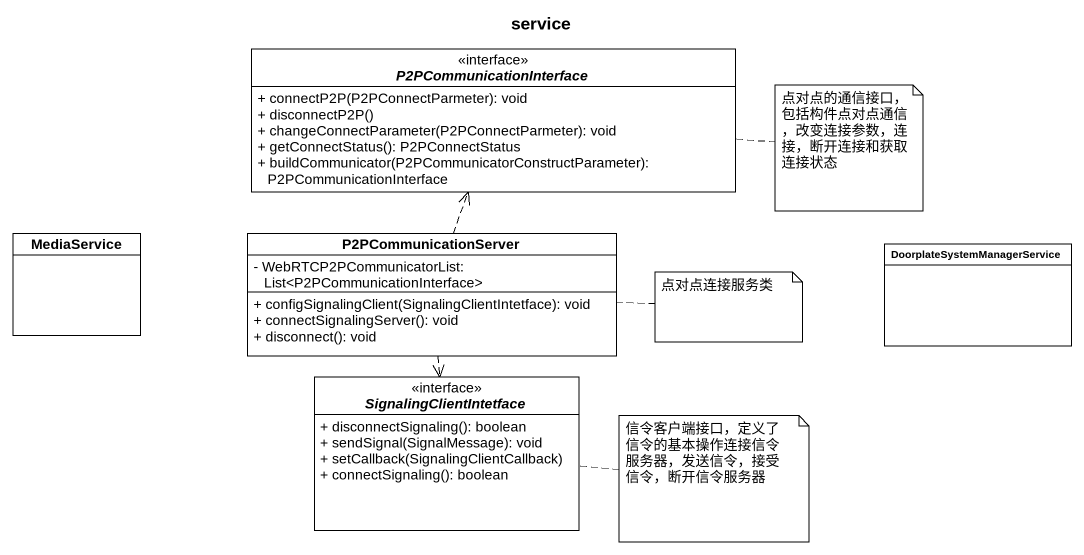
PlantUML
@startuml
title service
hide circle
hide empty members
skinparam classAttributeIconSize 0
interface P2PCommunicationInterface {
  + connectP2P(P2PConnectParmeter): void
  + disconnectP2P()
  + changeConnectParameter(P2PConnectParmeter): void
  + getConnectStatus(): P2PConnectStatus
  + buildCommunicator(P2PCommunicatorConstructParameter): P2PCommunicationInterface
}
class MediaService
class P2PCommunicationServer {
  - WebRTCP2PCommunicatorList: List<P2PCommunicationInterface>
  + configSignalingClient(SignalingClientIntetface): void
  + connectSignalingServer(): void
  + disconnect(): void
}
class "DoorplateSystemManagerService" as DoorplateSystemManagerServic
interface SignalingClientIntetface {
  + disconnectSignaling(): boolean
  + sendSignal(SignalMessage): void
  + setCallback(SignalingClientCallback)
  + connectSignaling(): boolean
}
P2PCommunicationServer .up.> P2PCommunicationInterface
P2PCommunicationServer ..> SignalingClientIntetface
note right of P2PCommunicationInterface : 点对点的通信接口，包括构件点对点通信，改变连接参数，连接，断开连接和获取连接状态
note right of P2PCommunicationServer : 点对点连接服务类
note right of SignalingClientIntetface : 信令客户端接口，定义了信令的基本操作连接信令服务器，发送信令，接受信令，断开信令服务器
@enduml
